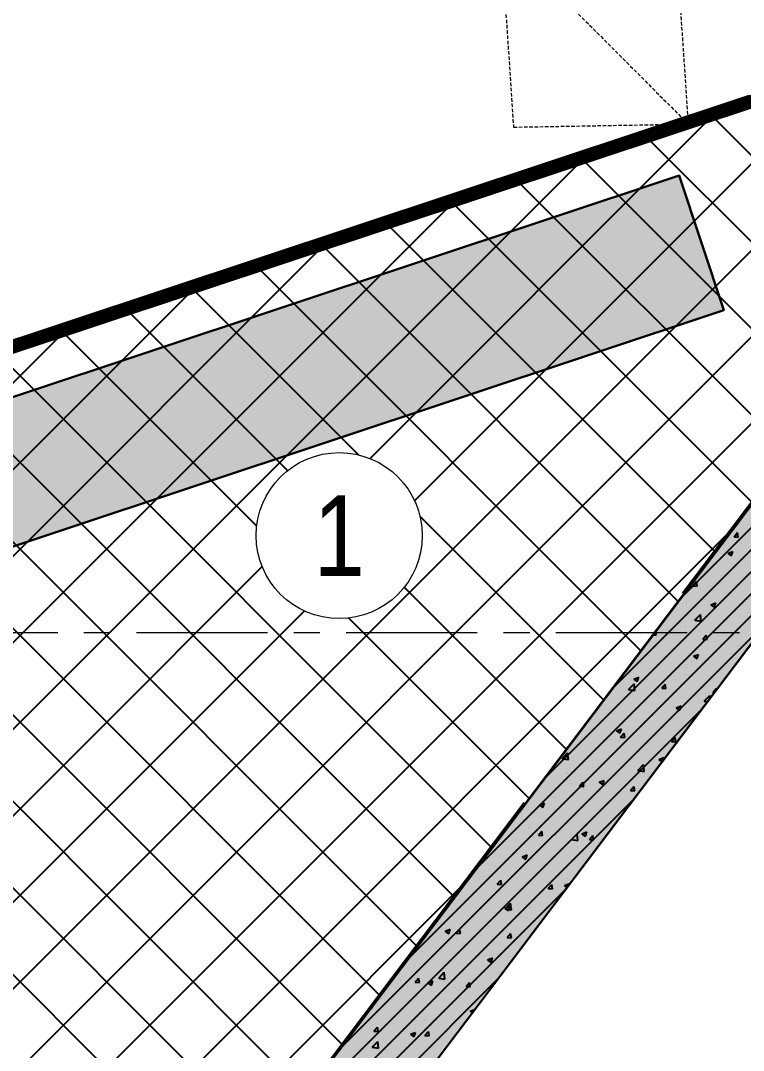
# Model space of a CAD drawing. Header units: millimetres. Extents: x -346728 to 1320345, y -537202 to -385966.
# Drawn here: x 128204 to 138540, y -422639 to -407916 of the extents above; entities that cross this region are included whole.
import ezdxf
from ezdxf.enums import TextEntityAlignment as Align
from ezdxf.xclip import XClip

# ---------------------------------------------------------------- set-up
doc = ezdxf.new("R2010")
doc.units = ezdxf.units.MM
doc.header["$LTSCALE"] = 100
doc.header["$XCLIPFRAME"] = 2
doc.set_wipeout_variables(frame=1)
for name, pattern in [('DASHED2', [0.375, 0.25, -0.125]), ('NETNHA500', [0.75, 0.5, -0.25]), ('X1326_GLB$0$CENTER', [2, 1.25, -0.25, 0.25, -0.25])]:
    doc.linetypes.add(name, pattern=pattern)
for name, color, linetype, lineweight in [('0 T KY HIEU', 7, 'Continuous', 9), ('0 T TEXT', 7, 'Continuous', 13), ('L.DUONG', 234, 'Continuous', 15), ('X1326_GLB$0$A-tim', 8, 'X1326_GLB$0$CENTER', 9)]:
    doc.layers.add(name, color=color, linetype=linetype, lineweight=lineweight)
for name, color, linetype in [('BO TRI DIEN CHIEU SANG', 8, 'Continuous'), ('hach', 253, 'Continuous'), ('NHA', 3, 'NETNHA500'), ('W2', 4, 'Continuous'), ('XR_1326_csPL$0$hach', 253, 'Continuous'), ('XR_1326_csPL$0$W2', 4, 'Continuous')]:
    doc.layers.add(name, color=color, linetype=linetype)
doc.styles.add('VNI-HELSE-CONDENSE', font='VHELVCN.TTF')
doc.linetypes.add('FENCELINE2', pattern='A,0.25,-0.1,[132,ltypeshp.shx,S=0.1,R=0,X=-0.1,Y=0],-0.1,1', length=1.45)

# ---------------------------------------------------------------- blocks, each defined once
blk = doc.blocks.new('LVL-KHUNGTEN')
blk.add_lwpolyline([(61072.9, 41092.8), (119123.5, 41092.8), (119123.5, 61.9), (61072.9, 61.9)], close=True)
blk = doc.blocks.new('mb duong hh')
at = {"layer": '0 T TEXT', "color": 8, "linetype": 'DASHED2', "ltscale": 300}
blk.add_lwpolyline([(75940, 34596), (80501, 41668), (80491, 88861), (75484, 93868), (-20031, 93860), (-33610, 75885), (-26182, 55955), (-6300, 2612), (0, 0)], close=True, dxfattribs=at)
at = {"layer": 'NHA', "color": 252, "lineweight": 9}
for p, q in [((-27144, 97272), (-26961, 94539)), ((-27144, 97272), (-24464, 94583)), ((-24647, 97316), (-24464, 94583)), ((-26961, 94539), (-24464, 94583))]:
    blk.add_line(p, q, dxfattribs=at)
blk = doc.blocks.new('T STT')
at = {"color": 7, "linetype": 'Continuous'}
blk.add_wipeout([(376643.7, 277984.1), (376755.9, 277976.2), (376878.7, 277948.8), (377024.5, 277887.7), (377155.7, 277798.8), (377265.6, 277687.4), (377334.3, 277588), (377397.7, 277451.4), (377432.6, 277317.1), (377443.7, 277184.1), (377432.5, 277050.8), (377404, 276935.1), (377364.8, 276837.6), (377294.2, 276718.4), (377202.6, 276611.8), (377121.8, 276542.7), (377010.9, 276473.4), (376887.8, 276422.3), (376741.1, 276390.1), (376643.7, 276384.1), (376531.6, 276392), (376392.4, 276424.6), (376244.6, 276490.8), (376127.4, 276573.1), (376049.1, 276649), (375987, 276727.3), (375927.4, 276827.9), (375875.7, 276960.2), (375852.6, 277065.4), (375843.7, 277184.1), (375850, 277284.4), (375876.6, 277411.2), (375908.4, 277499.2), (375963.6, 277605.5), (376039.8, 277708.9), (376130.3, 277797.7), (376215.5, 277859.9), (376312.8, 277912.5), (376425.6, 277953.8), (376556.9, 277979.4)], dxfattribs=at)
at = {"layer": '0 T KY HIEU', "color": 7}
blk.add_circle((376643.7, 277184.1), 800, dxfattribs=at)
at = {"layer": '0 T TEXT', "color": 7, "style": 'VNI-HELSE-CONDENSE'}
blk.add_attdef('0', text='', height=750, dxfattribs=at).set_placement((376643.7, 277184.1), align=Align.MIDDLE_CENTER)
blk = doc.blocks.new('MB HANG RAO TAM')
h = blk.add_hatch()
h.set_pattern_fill('ANSI37', color=8, scale=7000, style=0)
h.set_pattern_definition([(45, (527887.4, 631399.9), (-618.7184, 618.7184), []), (135, (527887.4, 631399.9), (-618.7184, -618.7184), [])])
h.paths.add_polyline_path([(89794, 74797), (94796, 69797), (94804, 22611), (90246, 15544), (52523, -1634), (34324, -9922), (14325, -19029), (8025, -16417), (-19267, 56832), (-5688, 74797), (41806, 74797), (65797, 74797)], flags=16)
h.paths.add_polyline_path([(-17293, 40146), (-15160, 40938), (-12777, 34516), (-15127, 33730), (-10493, 20001), (4784, -19373), (12548, -21453), (91490, 14752), (95488, 20874), (95620, 46027), (95770, 74597), (91825, 78101), (52350, 76926), (14008, 75822), (-9259, 75871), (-23844, 71027), (-24251, 60760)])
at = {"layer": '0 T KY HIEU'}
h = blk.add_hatch(color=256, dxfattribs=at)
h.set_gradient(color1=(255, 255, 255), color2=(242, 103, 34), tint=1, name='SPHERICAL')
h.paths.add_polyline_path([(-9628, 72893), (-21016, 69110), (-21655, 71035), (-10267, 74818)])
at = {"color": 7, "elevation": 7850}
blk.add_lwpolyline([(-9628, 72893), (-21016, 69110), (-21655, 71035), (-10267, 74818)], close=True, dxfattribs=at)
at = {"layer": 'BO TRI DIEN CHIEU SANG', "color": 7, "elevation": 7850}
blk.add_lwpolyline([(-21016, 69110), (-9628, 72893), (-10267, 74818), (-21655, 71035)], close=True, dxfattribs=at)
at = {"layer": 'L.DUONG', "color": 94, "linetype": 'FENCELINE2', "ltscale": 25, "const_width": 200, "elevation": 7850}
blk.add_lwpolyline([(-15198, 33706), (-12777, 34516), (-15160, 40938), (-17346, 40127), (-24251, 60760), (-23844, 71027), (-9259, 75871), (5427, 75795), (5898, 75797)], dxfattribs=at)
ref = blk.add_blockref('T STT', (-573906, -341553, 1), dxfattribs=dict(xscale=1.483571909629973, yscale=1.483571909629973, zscale=1.483571909629973))
ref.add_attrib('0', '1', dxfattribs={"layer": '0 T TEXT', "color": 7, "height": 1150, "style": 'VNI-HELSE-CONDENSE'}).set_placement((-15128, 69669, 1), align=Align.MIDDLE_CENTER)
at = {"layer": 'XR_1326_csPL$0$W2', "color": 7, "ltscale": 0.5, "elevation": 0}
blk.add_lwpolyline([(8025, -16417), (14325, -19029), (90246, 15544), (94804, 22611), (94796, 69797), (89794, 74797), (-5688, 74797), (-19267, 56832)], close=True, dxfattribs=at)

msp = doc.modelspace()

# ---------------------------------------------------------------- hatches: boundary and pattern name
at = {"layer": 'hach'}
h = msp.add_hatch(dxfattribs=at)
h.set_pattern_fill('ANSI31', color=256, scale=70)
h.set_pattern_definition([(45, (121918.56, -508591.22), (-157.15448, 157.15448), [])])
h.paths.add_polyline_path([(142200.7, -410142.2), (128621.2, -428107.5), (155914.1, -501359), (162214.1, -503970.9), (238136.4, -469396.6), (242695.2, -462329.4), (242687.2, -415142.7), (237685.1, -410142.2)])
h.paths.add_polyline_path([(142797.9, -411342.2), (129975.7, -428305.7), (156856.2, -500450.6), (162191.6, -502662.6), (237318.8, -468450.4), (241495.1, -461976.1), (241487, -415639.4), (237188.2, -411342.2)], flags=16)
h = msp.add_hatch(dxfattribs=at)
h.set_pattern_fill('AR-CONC', color=256, scale=4)
h.set_pattern_definition([(50, (121918.56, -508591.2), (728.7387, -63.7563), [76.2, -838.2]), (355, (121918.56, -508591.2), (-140.9737, 764.2274), [60.96, -670.5623]), (100.45144, (121979.3, -508596.54), (587.765, 700.471), [64.76, -712.361]), (46.1842, (121918.6, -508388), (1084.316, -168.1693), [114.3, -1257.3]), (96.63556, (122008.9, -508402), (949.6165, 989.7045), [97.14, -1068.5424]), (351.18415, (121918.6, -508388), (949.6165, 989.7045), [91.44, -1005.839]), (21, (122020.16, -508438.8), (606.4576, -409.0608), [76.2, -838.2]), (326, (122020.16, -508438.8), (247.208, 736.752), [60.96, -670.56]), (71.45144, (122070.7, -508472.9), (853.6657, 327.691), [64.76, -712.3598]), (37.5, (121918.56, -508591.22), (12.3544, 338.22016), [0, -662.432, 0, -680.72, 0, -673.1]), (7.5, (121918.56, -508591.22), (267.27865, 400.7223), [0, -388.112, 0, -647.192, 0, -256.54]), (327.5, (121692, -508591.22), (542.3624, -22.91498), [0, -254, 0, -792.48, 0, -1051.56]), (317.5, (121590.4, -508591.2), (592.5167, 101.706), [0, -330.2, 0, -526.288, 0, -746.76])])
h.paths.add_polyline_path([(142200.7, -410142.2), (128621.2, -428107.5), (155914.1, -501359), (162214.1, -503970.9), (238136.4, -469396.6), (242695.2, -462329.4), (242687.2, -415142.7), (237685.1, -410142.2)])
h.paths.add_polyline_path([(142797.9, -411342.2), (129975.7, -428305.7), (156856.2, -500450.6), (162191.6, -502662.6), (237318.8, -468450.4), (241495.1, -461976.1), (241487, -415639.4), (237188.2, -411342.2)], flags=16)

# ---------------------------------------------------------------- linework, layer by layer
at = {"layer": 'W2', "ltscale": 0.5, "elevation": -1404.9}
for points in [[(142200.7, -410142.2), (128621.2, -428107.5), (155914.1, -501359), (162214.1, -503970.9), (238136.4, -469396.6), (242695.2, -462329.4), (242686.9, -415142.1), (237685.1, -410142.2)], [(142797.9, -411342.2), (129975.7, -428305.7), (156856.2, -500450.6), (162191.6, -502662.6), (237318.8, -468450.4), (241495.1, -461976.1), (241487, -415639.4), (237188.2, -411342.2)]]:
    msp.add_lwpolyline(points, close=True, dxfattribs=at)
at = {"layer": 'X1326_GLB$0$A-tim', "ltscale": 15}
msp.add_line((120859.5, -416666.6, -1404.9), (255546, -416666.6, -1404.9), dxfattribs=at)
at = {"layer": 'XR_1326_csPL$0$hach', "color": 250}
for p, q in [((136659.1, -417473.6, -1404.9), (143990.5, -410142.2, -1404.9)), ((137632.2, -416186.2, -1404.9), (143676.2, -410142.2, -1404.9)), ((135685.9, -418761.1, -1404.9), (141847.5, -412599.5, -1404.9)), ((134712.7, -420048.6, -1404.9), (140874.4, -413886.9, -1404.9)), ((138533, -415020.3, -1404.9), (138533, -415020.3, -1404.9)), ((133739.6, -421336, -1404.9), (139901.2, -415174.4, -1404.9)), ((138505.4, -415100.2, -1404.9), (138505.4, -415100.2, -1404.9)), ((138406.6, -415295.1, -1404.9), (138455.6, -415236.7, -1404.9)), ((138406.6, -415295.1, -1404.9), (138467.3, -415300.4, -1404.9)), ((138467.5, -415300.4, -1404.9), (138455.7, -415236.7, -1404.9)), ((138265.7, -415421, -1404.9), (138265.7, -415421, -1404.9)), ((138520.1, -415387.5, -1404.9), (138520.1, -415387.5, -1404.9)), ((138267.7, -415504.7, -1404.9), (138267.7, -415504.7, -1404.9)), ((138307.6, -415619.4, -1404.9), (138307.6, -415619.4, -1404.9)), ((138319.9, -415531.1, -1404.9), (138370.5, -415565.2, -1404.9)), ((138320, -415531.1, -1404.9), (138391.1, -415503.8, -1404.9)), ((138370.5, -415565.2, -1404.9), (138391.1, -415503.8, -1404.9)), ((137979.4, -415732.9, -1404.9), (137979.4, -415732.9, -1404.9)), ((138252.8, -415788.3, -1404.9), (138252.8, -415788.3, -1404.9)), ((138390.5, -415684.9, -1404.9), (138390.5, -415684.9, -1404.9)), ((138521.8, -415755.8, -1404.9), (138521.8, -415755.8, -1404.9)), ((137818.8, -415995.6, -1404.9), (137867.8, -415937.2, -1404.9)), ((137879.7, -416000.9, -1404.9), (137868, -415937.2, -1404.9)), ((137998.4, -415821.7, -1404.9), (137998.4, -415821.7, -1404.9)), ((138255.4, -415842.9, -1404.9), (138255.4, -415842.9, -1404.9)), ((137818.8, -415995.6, -1404.9), (137879.6, -416000.9, -1404.9)), ((138041.4, -416009.7, -1404.9), (138041.4, -416009.7, -1404.9)), ((137731.1, -416222.5, -1404.9), (137731.1, -416222.5, -1404.9)), ((137985.5, -416189, -1404.9), (137985.5, -416189, -1404.9)), ((138105.4, -416135.8, -1404.9), (138105.4, -416135.8, -1404.9)), ((138243, -416181.1, -1404.9), (138243, -416181.1, -1404.9)), ((138370.3, -416138.3, -1404.9), (138370.3, -416138.3, -1404.9)), ((137729.8, -416246.2, -1404.9), (137729.8, -416246.2, -1404.9)), ((138072.7, -416267.9, -1404.9), (138123.3, -416302, -1404.9)), ((138072.8, -416267.8, -1404.9), (138143.9, -416240.5, -1404.9)), ((138123.3, -416302, -1404.9), (138143.9, -416240.6, -1404.9)), ((138429.5, -416365.3, -1404.9), (138429.5, -416365.3, -1404.9)), ((132766.4, -422623.5, -1404.9), (138928.1, -416461.9, -1404.9)), ((137836.9, -416467, -1404.9), (137836.9, -416467, -1404.9)), ((137846.4, -416488.7, -1404.9), (137925.5, -416406.3, -1404.9)), ((137846.4, -416488.8, -1404.9), (137936.8, -416502.8, -1404.9)), ((137936.8, -416502.7, -1404.9), (137925.6, -416406.2, -1404.9)), ((138230.7, -416519.4, -1404.9), (138230.7, -416519.4, -1404.9)), ((137292, -416701.3, -1404.9), (137282.3, -416649.1, -1404.9)), ((137365.2, -416632.1, -1404.9), (137365.2, -416632.1, -1404.9)), ((137463.9, -416623.2, -1404.9), (137463.9, -416623.2, -1404.9)), ((137717.5, -416584.4, -1404.9), (137717.5, -416584.4, -1404.9)), ((137718.2, -416589.7, -1404.9), (137718.2, -416589.7, -1404.9)), ((137907.6, -416655, -1404.9), (137907.6, -416655, -1404.9)), ((138103, -416539, -1404.9), (138103, -416539, -1404.9)), ((137245.8, -416697.4, -1404.9), (137291.8, -416701.4, -1404.9)), ((137579.5, -416768.5, -1404.9), (137579.5, -416768.5, -1404.9)), ((137959.8, -416759.8, -1404.9), (138008.8, -416701.4, -1404.9)), ((137959.8, -416759.8, -1404.9), (138020.5, -416765.1, -1404.9)), ((138020.7, -416765.1, -1404.9), (138009, -416701.4, -1404.9)), ((138121.8, -416791.5, -1404.9), (138121.8, -416791.5, -1404.9)), ((138450, -416677.9, -1404.9), (138450, -416677.9, -1404.9)), ((137705.1, -416922.6, -1404.9), (137705.1, -416922.6, -1404.9)), ((137835.7, -416939.8, -1404.9), (137835.7, -416939.8, -1404.9)), ((138218.3, -416857.6, -1404.9), (138218.3, -416857.6, -1404.9)), ((138477.4, -416855.3, -1404.9), (138477.4, -416855.3, -1404.9)), ((137183.5, -416994.2, -1404.9), (137183.5, -416994.2, -1404.9)), ((137196.6, -417023.9, -1404.9), (137196.6, -417023.9, -1404.9)), ((137450.9, -416990.4, -1404.9), (137450.9, -416990.4, -1404.9)), ((137795, -417073.2, -1404.9), (137795, -417073.2, -1404.9)), ((137825.5, -417004.6, -1404.9), (137876.1, -417038.7, -1404.9)), ((137825.6, -417004.6, -1404.9), (137896.7, -416977.3, -1404.9)), ((137876.1, -417038.7, -1404.9), (137896.7, -416977.3, -1404.9)), ((138387.5, -416971.5, -1404.9), (138387.5, -416971.5, -1404.9)), ((137163.1, -417148.5, -1404.9), (137163.1, -417148.5, -1404.9)), ((137202.5, -417174.9, -1404.9), (137202.5, -417174.9, -1404.9)), ((137692.8, -417260.8, -1404.9), (137692.8, -417260.8, -1404.9)), ((137705.5, -417171.4, -1404.9), (137705.5, -417171.4, -1404.9)), ((138206, -417195.8, -1404.9), (138206, -417195.8, -1404.9)), ((138210.1, -417256, -1404.9), (138210.1, -417256, -1404.9)), ((138247.8, -417194.3, -1404.9), (138247.8, -417194.3, -1404.9)), ((136896.8, -417478.4, -1404.9), (136975.9, -417396, -1404.9)), ((136971.9, -417332.3, -1404.9), (137043, -417305, -1404.9)), ((136971.9, -417332.3, -1404.9), (137022.4, -417366.4, -1404.9)), ((136987.2, -417492.4, -1404.9), (136976, -417396, -1404.9)), ((137022.4, -417366.4, -1404.9), (137043, -417305, -1404.9)), ((137171.1, -417332.4, -1404.9), (137171.1, -417332.4, -1404.9)), ((137183.7, -417391.1, -1404.9), (137183.7, -417391.1, -1404.9)), ((137372, -417460.3, -1404.9), (137421, -417401.9, -1404.9)), ((137432.9, -417465.6, -1404.9), (137421.2, -417401.9, -1404.9)), ((137445.9, -417398, -1404.9), (137445.9, -417398, -1404.9)), ((137568.4, -417340.5, -1404.9), (137568.4, -417340.5, -1404.9)), ((138038.4, -417296.3, -1404.9), (138038.4, -417296.3, -1404.9)), ((136853.4, -417499.7, -1404.9), (136853.4, -417499.7, -1404.9)), ((136896.8, -417478.5, -1404.9), (136987.2, -417492.5, -1404.9)), ((136929.3, -417424.6, -1404.9), (136929.3, -417424.6, -1404.9)), ((137372, -417460.3, -1404.9), (137432.8, -417465.6, -1404.9)), ((138100.8, -417524, -1404.9), (138149.8, -417465.7, -1404.9)), ((138100.8, -417524, -1404.9), (138123.7, -417526.1, -1404.9)), ((138153.7, -417486.3, -1404.9), (138149.9, -417465.6, -1404.9)), ((136965.3, -417667.7, -1404.9), (136965.3, -417667.7, -1404.9)), ((137158.8, -417670.6, -1404.9), (137158.8, -417670.6, -1404.9)), ((137507.6, -417690.6, -1404.9), (137507.6, -417690.6, -1404.9)), ((137680.4, -417599.1, -1404.9), (137680.4, -417599.1, -1404.9)), ((137942.8, -417656.7, -1404.9), (137942.8, -417656.7, -1404.9)), ((137981.1, -417646.6, -1404.9), (138060.2, -417564.1, -1404.9)), ((137981.1, -417646.7, -1404.9), (138027.1, -417653.8, -1404.9)), ((138064.9, -417603.8, -1404.9), (138060.3, -417564.1, -1404.9)), ((131793.3, -423911, -1404.9), (137954.9, -417749.3, -1404.9)), ((136631.1, -417746.8, -1404.9), (136631.1, -417746.8, -1404.9)), ((136637.1, -417781.2, -1404.9), (136637.1, -417781.2, -1404.9)), ((136662, -417825.3, -1404.9), (136662, -417825.3, -1404.9)), ((136916.4, -417791.9, -1404.9), (136916.4, -417791.9, -1404.9)), ((137179.5, -417804.2, -1404.9), (137179.5, -417804.2, -1404.9)), ((137301.2, -417741.2, -1404.9), (137301.2, -417741.2, -1404.9)), ((137578.3, -417741.3, -1404.9), (137649.5, -417714, -1404.9)), ((137578.3, -417741.4, -1404.9), (137628.9, -417775.5, -1404.9)), ((137628.9, -417775.5, -1404.9), (137649.5, -417714.1, -1404.9)), ((137721.8, -417827.1, -1404.9), (137721.8, -417827.1, -1404.9)), ((137834, -417753.5, -1404.9), (137834, -417753.5, -1404.9)), ((136648.9, -417956.9, -1404.9), (136648.9, -417956.9, -1404.9)), ((137241.4, -417855.2, -1404.9), (137241.4, -417855.2, -1404.9)), ((137668.1, -417937.3, -1404.9), (137668.1, -417937.3, -1404.9)), ((136618.7, -418085, -1404.9), (136618.7, -418085, -1404.9)), ((136724.7, -418069, -1404.9), (136795.8, -418041.7, -1404.9)), ((136724.7, -418069.1, -1404.9), (136775.2, -418103.2, -1404.9)), ((136775.2, -418103.2, -1404.9), (136795.8, -418041.8, -1404.9)), ((136784.3, -418160.8, -1404.9), (136833.3, -418102.4, -1404.9)), ((136845.2, -418166, -1404.9), (136833.4, -418102.4, -1404.9)), ((137033.9, -418141.9, -1404.9), (137033.9, -418141.9, -1404.9)), ((137146.4, -418008.8, -1404.9), (137146.4, -418008.8, -1404.9)), ((137675.5, -418057.5, -1404.9), (137675.5, -418057.5, -1404.9)), ((136220.8, -418161.2, -1404.9), (136220.8, -418161.2, -1404.9)), ((136394.8, -418226.1, -1404.9), (136394.8, -418226.1, -1404.9)), ((136649.1, -418192.6, -1404.9), (136649.1, -418192.6, -1404.9)), ((136763.1, -418184.1, -1404.9), (136763.1, -418184.1, -1404.9)), ((136784.3, -418160.8, -1404.9), (136845, -418166.1, -1404.9)), ((137305.5, -418207, -1404.9), (137305.5, -418207, -1404.9)), ((137513, -418224.5, -1404.9), (137562, -418166.1, -1404.9)), ((137513, -418224.5, -1404.9), (137573.7, -418229.8, -1404.9)), ((137573.9, -418229.8, -1404.9), (137562.2, -418166.1, -1404.9)), ((135947.2, -418468.1, -1404.9), (136026.3, -418385.7, -1404.9)), ((136037.6, -418482.1, -1404.9), (136026.3, -418385.7, -1404.9)), ((136606.4, -418423.2, -1404.9), (136606.4, -418423.2, -1404.9)), ((137134.1, -418347, -1404.9), (137134.1, -418347, -1404.9)), ((135947.2, -418468.2, -1404.9), (136037.6, -418482.2, -1404.9)), ((136093.2, -418488.3, -1404.9), (136093.2, -418488.3, -1404.9)), ((136607, -418563.1, -1404.9), (136607, -418563.1, -1404.9)), ((136766.6, -418542.6, -1404.9), (136766.6, -418542.6, -1404.9)), ((137031.5, -418636.3, -1404.9), (137110.6, -418553.8, -1404.9)), ((137121.9, -418650.3, -1404.9), (137110.7, -418553.8, -1404.9)), ((137199.5, -418461.4, -1404.9), (137199.5, -418461.4, -1404.9)), ((137331.1, -418478.1, -1404.9), (137402.3, -418450.8, -1404.9)), ((137331.1, -418478.1, -1404.9), (137379.4, -418510.7, -1404.9)), ((137384.4, -418504.2, -1404.9), (137402.3, -418450.8, -1404.9)), ((137408.3, -418458.2, -1404.9), (137408.3, -418458.2, -1404.9)), ((136014.5, -418664.8, -1404.9), (136014.5, -418664.8, -1404.9)), ((136022.9, -418680.4, -1404.9), (136022.9, -418680.4, -1404.9)), ((136127.5, -418626.8, -1404.9), (136127.5, -418626.8, -1404.9)), ((136381.8, -418593.3, -1404.9), (136381.8, -418593.3, -1404.9)), ((136565.3, -418703.3, -1404.9), (136565.3, -418703.3, -1404.9)), ((137031.5, -418636.4, -1404.9), (137121.9, -418650.4, -1404.9)), ((137107.6, -418726.2, -1404.9), (137107.6, -418726.2, -1404.9)), ((137121.7, -418685.3, -1404.9), (137121.7, -418685.3, -1404.9)), ((135694.8, -418793.9, -1404.9), (135694.8, -418793.9, -1404.9)), ((136080.8, -418826.5, -1404.9), (136080.8, -418826.5, -1404.9)), ((136196.5, -418861.2, -1404.9), (136245.5, -418802.9, -1404.9)), ((136196.5, -418861.2, -1404.9), (136257.2, -418866.5, -1404.9)), ((136237.1, -418816.9, -1404.9), (136237.1, -418816.9, -1404.9)), ((136257.4, -418866.5, -1404.9), (136245.7, -418802.8, -1404.9)), ((136477.4, -418805.8, -1404.9), (136528, -418839.9, -1404.9)), ((136477.5, -418805.8, -1404.9), (136548.6, -418778.5, -1404.9)), ((136528, -418839.9, -1404.9), (136548.6, -418778.5, -1404.9)), ((136594, -418761.4, -1404.9), (136594, -418761.4, -1404.9)), ((136779.5, -418839.8, -1404.9), (136779.5, -418839.8, -1404.9)), ((136850.4, -418786.2, -1404.9), (136850.4, -418786.2, -1404.9)), ((136925.2, -418925, -1404.9), (136974.2, -418866.6, -1404.9)), ((136986.1, -418930.3, -1404.9), (136974.4, -418866.6, -1404.9)), ((135665.4, -418989.6, -1404.9), (135665.4, -418989.6, -1404.9)), ((135860.2, -419027.5, -1404.9), (135860.2, -419027.5, -1404.9)), ((136114.5, -418994, -1404.9), (136114.5, -418994, -1404.9)), ((136257.9, -418887.9, -1404.9), (136257.9, -418887.9, -1404.9)), ((136499.3, -418943.4, -1404.9), (136499.3, -418943.4, -1404.9)), ((136925.2, -418925, -1404.9), (136986, -418930.3, -1404.9)), ((130820.1, -425198.5, -1404.9), (136981.7, -419036.8, -1404.9)), ((135623.8, -419133.5, -1404.9), (135694.9, -419106.2, -1404.9)), ((135623.8, -419133.5, -1404.9), (135674.3, -419167.6, -1404.9)), ((135674.3, -419167.6, -1404.9), (135694.9, -419106.2, -1404.9)), ((136068.5, -419164.7, -1404.9), (136068.5, -419164.7, -1404.9)), ((136581.7, -419099.6, -1404.9), (136581.7, -419099.6, -1404.9)), ((135546.8, -419236.2, -1404.9), (135546.8, -419236.2, -1404.9)), ((135820.8, -419196.8, -1404.9), (135820.8, -419196.8, -1404.9)), ((136363.1, -419219.7, -1404.9), (136363.1, -419219.7, -1404.9)), ((136645.9, -419243.5, -1404.9), (136645.9, -419243.5, -1404.9)), ((135460.9, -419446.9, -1404.9), (135460.9, -419446.9, -1404.9)), ((135592.9, -419428.2, -1404.9), (135592.9, -419428.2, -1404.9)), ((135847.3, -419394.8, -1404.9), (135847.3, -419394.8, -1404.9)), ((136053.4, -419345.2, -1404.9), (136053.4, -419345.2, -1404.9)), ((136232.1, -419344.1, -1404.9), (136232.1, -419344.1, -1404.9)), ((136569.3, -419437.9, -1404.9), (136569.3, -419437.9, -1404.9)), ((135534.5, -419574.4, -1404.9), (135534.5, -419574.4, -1404.9)), ((135608.7, -419561.7, -1404.9), (135657.7, -419503.3, -1404.9)), ((135608.7, -419561.7, -1404.9), (135669.5, -419567, -1404.9)), ((135669.6, -419567, -1404.9), (135657.9, -419503.3, -1404.9)), ((136056.1, -419502.9, -1404.9), (136056.1, -419502.9, -1404.9)), ((136081.9, -419626, -1404.9), (136161, -419543.5, -1404.9)), ((136172.3, -419640, -1404.9), (136161, -419543.5, -1404.9)), ((136230.2, -419542.6, -1404.9), (136280.8, -419576.7, -1404.9)), ((136230.3, -419542.5, -1404.9), (136301.4, -419515.2, -1404.9)), ((136280.8, -419576.7, -1404.9), (136301.4, -419515.3, -1404.9)), ((136337.5, -419625.5, -1404.9), (136386.5, -419567.1, -1404.9)), ((136398.4, -419630.7, -1404.9), (136386.6, -419567.1, -1404.9)), ((135080.6, -419693.1, -1404.9), (135080.6, -419693.1, -1404.9)), ((135622.9, -419716, -1404.9), (135622.9, -419716, -1404.9)), ((135964.8, -419744.8, -1404.9), (135964.8, -419744.8, -1404.9)), ((136081.9, -419626.1, -1404.9), (136172.3, -419640.1, -1404.9)), ((136165.3, -419738.9, -1404.9), (136165.3, -419738.9, -1404.9)), ((136337.5, -419625.5, -1404.9), (136398.2, -419630.8, -1404.9)), ((135294.8, -419829.6, -1404.9), (135294.8, -419829.6, -1404.9)), ((135325.6, -419829, -1404.9), (135325.6, -419829, -1404.9)), ((135376.6, -419870.2, -1404.9), (135447.7, -419842.9, -1404.9)), ((135376.6, -419870.3, -1404.9), (135427.1, -419904.4, -1404.9)), ((135427.1, -419904.4, -1404.9), (135447.7, -419843, -1404.9)), ((135522.1, -419912.7, -1404.9), (135522.1, -419912.7, -1404.9)), ((135580, -419795.5, -1404.9), (135580, -419795.5, -1404.9)), ((135837.1, -419852.5, -1404.9), (135837.1, -419852.5, -1404.9)), ((136043.8, -419841.1, -1404.9), (136043.8, -419841.1, -1404.9)), ((134994.4, -419988.8, -1404.9), (134994.4, -419988.8, -1404.9)), ((135418.9, -420053.1, -1404.9), (135418.9, -420053.1, -1404.9)), ((136011.5, -419951.4, -1404.9), (136011.5, -419951.4, -1404.9)), ((134826.4, -420154.8, -1404.9), (134826.4, -420154.8, -1404.9)), ((135021, -420262.2, -1404.9), (135070, -420203.8, -1404.9)), ((135081.9, -420267.5, -1404.9), (135070.1, -420203.8, -1404.9)), ((135312.7, -420196.2, -1404.9), (135312.7, -420196.2, -1404.9)), ((135697.5, -420145.5, -1404.9), (135697.5, -420145.5, -1404.9)), ((136031.4, -420179.4, -1404.9), (136031.4, -420179.4, -1404.9)), ((129846.9, -426485.9, -1404.9), (136008.6, -420324.3, -1404.9)), ((134878.4, -420209.5, -1404.9), (134878.4, -420209.5, -1404.9)), ((134982.1, -420327.1, -1404.9), (134982.1, -420327.1, -1404.9)), ((135021, -420262.2, -1404.9), (135081.7, -420267.5, -1404.9)), ((135058.4, -420229.7, -1404.9), (135058.4, -420229.7, -1404.9)), ((135420.8, -420232.4, -1404.9), (135420.8, -420232.4, -1404.9)), ((135509.8, -420250.9, -1404.9), (135509.8, -420250.9, -1404.9)), ((135662.4, -420276.2, -1404.9), (135662.4, -420276.2, -1404.9)), ((135749.7, -420325.9, -1404.9), (135798.7, -420267.6, -1404.9)), ((135749.7, -420325.9, -1404.9), (135810.4, -420331.2, -1404.9)), ((135810.6, -420331.2, -1404.9), (135798.9, -420267.5, -1404.9)), ((135963.2, -420255.4, -1404.9), (135963.2, -420255.4, -1404.9)), ((135983, -420279.3, -1404.9), (136022.5, -420305.9, -1404.9)), ((135983.1, -420279.3, -1404.9), (136054.2, -420252, -1404.9)), ((136047, -420273.5, -1404.9), (136054.2, -420252, -1404.9)), ((134468.9, -420392.1, -1404.9), (134468.9, -420392.1, -1404.9)), ((134477.4, -420479.6, -1404.9), (134477.4, -420479.6, -1404.9)), ((135069.9, -420377.9, -1404.9), (135069.9, -420377.9, -1404.9)), ((134791.1, -420630.4, -1404.9), (134791.1, -420630.4, -1404.9)), ((135045.4, -420596.9, -1404.9), (135045.4, -420596.9, -1404.9)), ((135129.4, -420607, -1404.9), (135200.5, -420579.7, -1404.9)), ((135129.4, -420607, -1404.9), (135179.9, -420641.1, -1404.9)), ((135132.2, -420615.7, -1404.9), (135211.4, -420533.2, -1404.9)), ((135132.3, -420615.8, -1404.9), (135222.6, -420629.8, -1404.9)), ((135179.9, -420641.1, -1404.9), (135200.5, -420579.7, -1404.9)), ((135222.6, -420629.7, -1404.9), (135211.4, -420533.2, -1404.9)), ((135430.2, -420546.3, -1404.9), (135430.2, -420546.3, -1404.9)), ((135497.4, -420589.1, -1404.9), (135497.4, -420589.1, -1404.9)), ((134456.5, -420730.3, -1404.9), (134456.5, -420730.3, -1404.9)), ((134680.6, -420728.7, -1404.9), (134680.6, -420728.7, -1404.9)), ((134969.7, -420665.3, -1404.9), (134969.7, -420665.3, -1404.9)), ((135222.9, -420751.6, -1404.9), (135222.9, -420751.6, -1404.9)), ((135457.9, -420733.4, -1404.9), (135457.9, -420733.4, -1404.9)), ((134272.9, -420936.8, -1404.9), (134272.9, -420936.8, -1404.9)), ((134275.7, -420934.7, -1404.9), (134346.9, -420907.4, -1404.9)), ((134275.7, -420934.7, -1404.9), (134326.2, -420968.8, -1404.9)), ((134326.2, -420968.8, -1404.9), (134346.8, -420907.4, -1404.9)), ((134352.4, -420842.3, -1404.9), (134352.4, -420842.3, -1404.9)), ((134433.2, -420962.6, -1404.9), (134482.2, -420904.3, -1404.9)), ((134494.1, -420967.9, -1404.9), (134482.4, -420904.2, -1404.9)), ((134865.4, -420835.1, -1404.9), (134865.4, -420835.1, -1404.9)), ((134894.8, -420865.2, -1404.9), (134894.8, -420865.2, -1404.9)), ((135437.2, -420888.1, -1404.9), (135437.2, -420888.1, -1404.9)), ((135485, -420927.3, -1404.9), (135485, -420927.3, -1404.9)), ((134433.2, -420962.6, -1404.9), (134493.9, -420968, -1404.9)), ((134444.2, -421068.5, -1404.9), (134444.2, -421068.5, -1404.9)), ((134523.8, -421031.1, -1404.9), (134523.8, -421031.1, -1404.9)), ((134778.1, -420997.6, -1404.9), (134778.1, -420997.6, -1404.9)), ((134957.3, -421003.5, -1404.9), (134957.3, -421003.5, -1404.9)), ((135161.9, -421026.4, -1404.9), (135210.9, -420968, -1404.9)), ((135161.9, -421026.4, -1404.9), (135222.7, -421031.7, -1404.9)), ((135162.9, -420947, -1404.9), (135162.9, -420947, -1404.9)), ((135222.8, -421031.7, -1404.9), (135211.1, -420968, -1404.9)), ((133922.5, -421140.1, -1404.9), (133922.5, -421140.1, -1404.9)), ((133936.1, -421222.2, -1404.9), (133936.1, -421222.2, -1404.9)), ((134478.5, -421245.1, -1404.9), (134478.5, -421245.1, -1404.9)), ((134882.2, -421343.7, -1404.9), (134953.3, -421316.4, -1404.9)), ((134882.2, -421343.8, -1404.9), (134932.7, -421377.9, -1404.9)), ((134895.7, -421347.7, -1404.9), (134895.7, -421347.7, -1404.9)), ((134932.7, -421377.9, -1404.9), (134953.3, -421316.5, -1404.9)), ((134945, -421341.7, -1404.9), (134945, -421341.7, -1404.9)), ((135020.8, -421268.1, -1404.9), (135020.8, -421268.1, -1404.9)), ((133614.9, -421516.3, -1404.9), (133614.9, -421516.3, -1404.9)), ((133910.1, -421478.3, -1404.9), (133910.1, -421478.3, -1404.9)), ((134182.6, -421605.4, -1404.9), (134261.8, -421522.9, -1404.9)), ((134256.5, -421431.8, -1404.9), (134256.5, -421431.8, -1404.9)), ((134273, -421619.4, -1404.9), (134261.8, -421522.9, -1404.9)), ((134431.8, -421406.8, -1404.9), (134431.8, -421406.8, -1404.9)), ((134510.9, -421398.4, -1404.9), (134510.9, -421398.4, -1404.9)), ((134823.4, -421441.4, -1404.9), (134823.4, -421441.4, -1404.9)), ((128873.8, -427773.4, -1404.9), (135035.4, -421611.8, -1404.9)), ((133638.4, -421644.8, -1404.9), (133638.4, -421644.8, -1404.9)), ((133845.4, -421663.1, -1404.9), (133894.4, -421604.7, -1404.9)), ((133845.4, -421663.1, -1404.9), (133906.2, -421668.4, -1404.9)), ((133906.3, -421668.4, -1404.9), (133894.6, -421604.7, -1404.9)), ((134028.5, -421671.4, -1404.9), (134099.7, -421644.1, -1404.9)), ((134028.5, -421671.5, -1404.9), (134079, -421705.6, -1404.9)), ((134079, -421705.6, -1404.9), (134099.6, -421644.2, -1404.9)), ((134182.7, -421605.5, -1404.9), (134273, -421619.5, -1404.9)), ((134230.9, -421543.1, -1404.9), (134230.9, -421543.1, -1404.9)), ((134574.2, -421726.9, -1404.9), (134623.2, -421668.5, -1404.9)), ((134635.1, -421732.2, -1404.9), (134623.3, -421668.5, -1404.9)), ((133738.2, -421741.4, -1404.9), (133738.2, -421741.4, -1404.9)), ((133897.8, -421816.5, -1404.9), (133897.8, -421816.5, -1404.9)), ((134243.6, -421799.1, -1404.9), (134243.6, -421799.1, -1404.9)), ((134280.6, -421764.3, -1404.9), (134280.6, -421764.3, -1404.9)), ((134419.4, -421745, -1404.9), (134419.4, -421745, -1404.9)), ((134474.4, -421766.1, -1404.9), (134474.4, -421766.1, -1404.9)), ((134574.2, -421726.9, -1404.9), (134634.9, -421732.2, -1404.9)), ((134628.4, -421748.4, -1404.9), (134628.4, -421748.4, -1404.9)), ((134823, -421787.2, -1404.9), (134823, -421787.2, -1404.9)), ((134932.6, -421679.9, -1404.9), (134932.6, -421679.9, -1404.9)), ((133289.3, -421969.6, -1404.9), (133289.3, -421969.6, -1404.9)), ((133347.6, -421917, -1404.9), (133347.6, -421917, -1404.9)), ((133370.1, -421892.7, -1404.9), (133370.1, -421892.7, -1404.9)), ((133410.1, -421855, -1404.9), (133410.1, -421855, -1404.9)), ((133881.8, -421867.8, -1404.9), (133881.8, -421867.8, -1404.9)), ((133952.5, -421877.9, -1404.9), (133952.5, -421877.9, -1404.9)), ((133989.2, -421832.6, -1404.9), (133989.2, -421832.6, -1404.9)), ((134494.8, -421900.8, -1404.9), (134494.8, -421900.8, -1404.9)), ((133216.9, -422027.5, -1404.9), (133225.4, -422033.3, -1404.9)), ((133225.4, -422033.3, -1404.9), (133235.6, -422002.8, -1404.9)), ((134407.1, -422083.2, -1404.9), (134407.1, -422083.2, -1404.9)), ((134634.9, -422080.5, -1404.9), (134665.5, -422101.2, -1404.9)), ((134635, -422080.5, -1404.9), (134700, -422055.5, -1404.9)), ((133357.7, -422230.9, -1404.9), (133357.7, -422230.9, -1404.9)), ((133536.1, -422257.8, -1404.9), (133536.1, -422257.8, -1404.9)), ((133722, -422233.3, -1404.9), (133722, -422233.3, -1404.9)), ((133885.4, -422154.7, -1404.9), (133885.4, -422154.7, -1404.9)), ((133976.3, -422199.8, -1404.9), (133976.3, -422199.8, -1404.9)), ((134269.9, -422223.4, -1404.9), (134269.9, -422223.4, -1404.9)), ((134361.1, -422149.2, -1404.9), (134361.1, -422149.2, -1404.9)), ((133080.3, -422317.8, -1404.9), (133080.3, -422317.8, -1404.9)), ((133257.7, -422363.6, -1404.9), (133306.7, -422305.2, -1404.9)), ((133257.7, -422363.6, -1404.9), (133318.4, -422368.9, -1404.9)), ((133318.6, -422368.9, -1404.9), (133306.8, -422305.2, -1404.9)), ((133677.3, -422325.1, -1404.9), (133677.3, -422325.1, -1404.9)), ((133781.3, -422408.2, -1404.9), (133852.4, -422380.9, -1404.9)), ((133781.3, -422408.2, -1404.9), (133831.8, -422442.3, -1404.9)), ((133831.8, -422442.3, -1404.9), (133852.4, -422380.9, -1404.9)), ((133986.4, -422427.3, -1404.9), (134035.4, -422369, -1404.9)), ((134047.3, -422432.6, -1404.9), (134035.6, -422368.9, -1404.9)), ((134078.5, -422280.8, -1404.9), (134078.5, -422280.8, -1404.9)), ((133084.8, -422426.8, -1404.9), (133084.8, -422426.8, -1404.9)), ((133233, -422595.1, -1404.9), (133312.1, -422512.7, -1404.9)), ((133323.4, -422609.1, -1404.9), (133312.2, -422512.6, -1404.9)), ((133873.1, -422493, -1404.9), (133873.1, -422493, -1404.9)), ((133986.4, -422427.3, -1404.9), (134047.1, -422432.7, -1404.9)), ((134093.8, -422549.9, -1404.9), (134093.8, -422549.9, -1404.9)), ((134394.7, -422421.4, -1404.9), (134394.7, -422421.4, -1404.9)), ((132832.2, -422634.2, -1404.9), (132832.2, -422634.2, -1404.9)), ((133233, -422595.2, -1404.9), (133323.4, -422609.2, -1404.9)), ((133345.4, -422569.1, -1404.9), (133345.4, -422569.1, -1404.9)), ((133454.7, -422634, -1404.9), (133454.7, -422634, -1404.9)), ((133709, -422600.5, -1404.9), (133709, -422600.5, -1404.9))]:
    msp.add_line(p, q, dxfattribs=at)
at = {"layer": 'XR_1326_csPL$0$W2', "color": 7, "ltscale": 0.5}
for p, q in [((142200.7, -410142.2, -1404.9), (128621.2, -428107.5, -1404.9)), ((142797.9, -411342.2, -1404.9), (129975.7, -428305.7, -1404.9))]:
    msp.add_line(p, q, dxfattribs=at)

# ---------------------------------------------------------------- block references
at = {"extrusion": (0.00597, -2.28885e-18, 0.999982), "xscale": 3.385207865094198, "yscale": 3.385207865094198, "zscale": 3.385207865094198}
msp.add_blockref('LVL-KHUNGTEN', (-107243.5, -525073.6, -287.1), dxfattribs=at)
ref = msp.add_blockref('mb duong hh', (162214.1, -503978, 0))
XClip(ref).set_block_clipping_path([(-58962.6888090824, -15358.4345334051), (108047.3313388755, 114603.0144500207)])

# ---------------------------------------------------------------- next in the draw order: block references
msp.add_blockref('MB HANG RAO TAM', (147888.6, -484948.9, 0))

doc.saveas('drawing.dxf')
